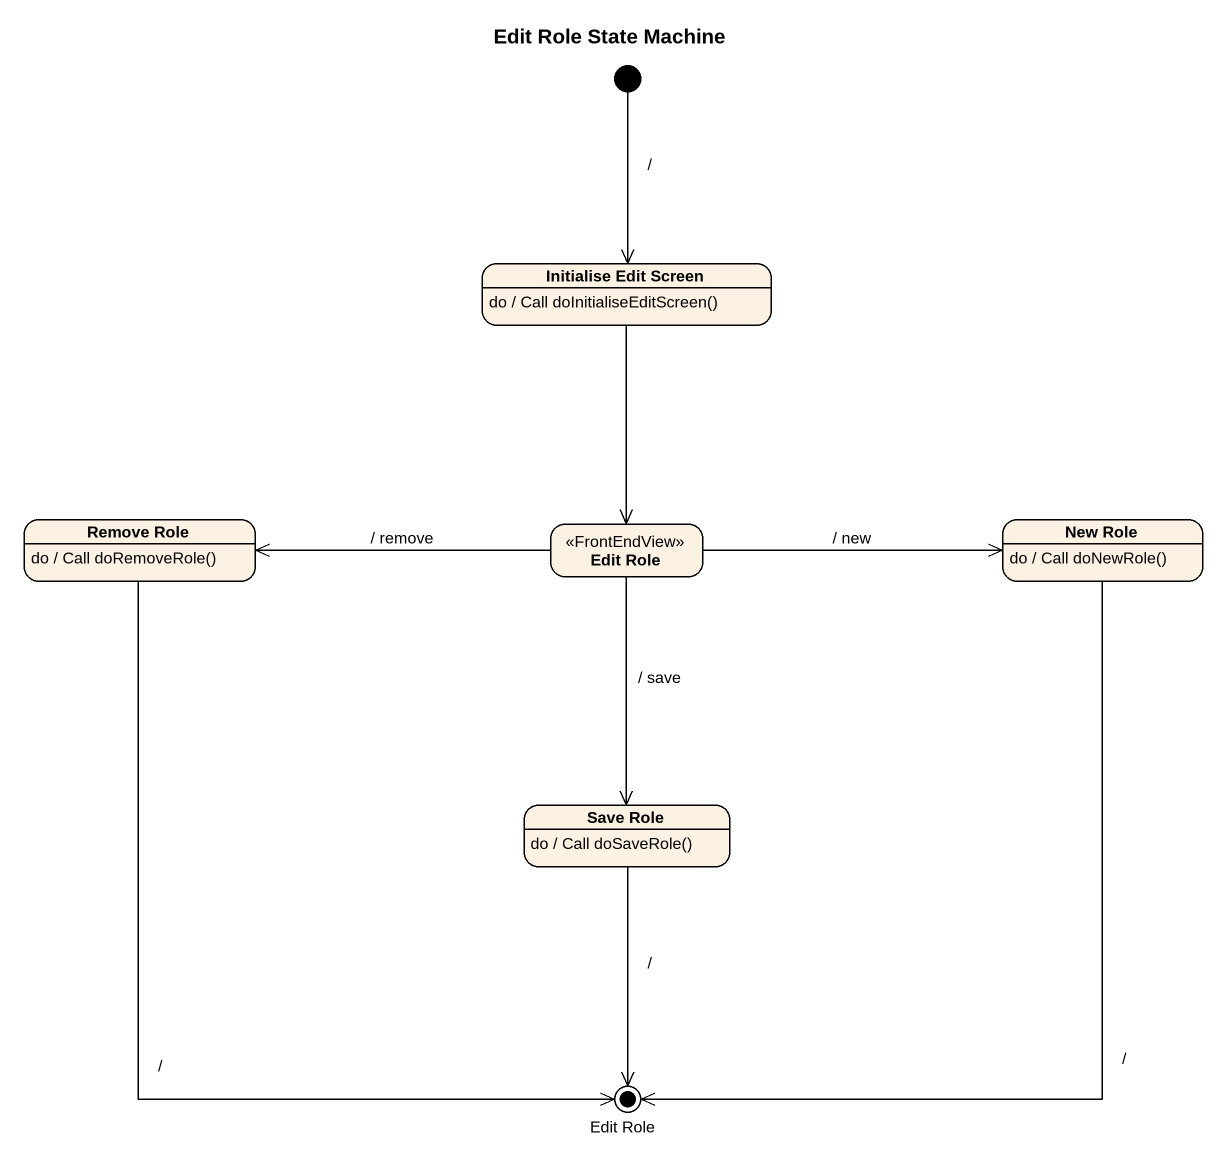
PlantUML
@startuml
title Edit Role State Machine
hide empty description
state "Initialise Edit Screen" as Initialise_Edit_Screen
Initialise_Edit_Screen : do / Call doInitialiseEditScreen()
state "Remove Role" as Remove_Role
Remove_Role : do / Call doRemoveRole()
state "Edit Role" as Edit_Role <<FrontEndView>>
state "New Role" as New_Role
New_Role : do / Call doNewRole()
state "Save Role" as Save_Role
Save_Role : do / Call doSaveRole()
state "Edit Role" as Edit_Role_2 <<end>>
[*] --> Initialise_Edit_Screen : /
Initialise_Edit_Screen --> Edit_Role
Remove_Role --> Edit_Role_2 : /
Edit_Role -left-> Remove_Role : / remove
Edit_Role -right-> New_Role : / new
Edit_Role --> Save_Role : / save
New_Role --> Edit_Role_2 : /
Save_Role --> Edit_Role_2 : /
@enduml
